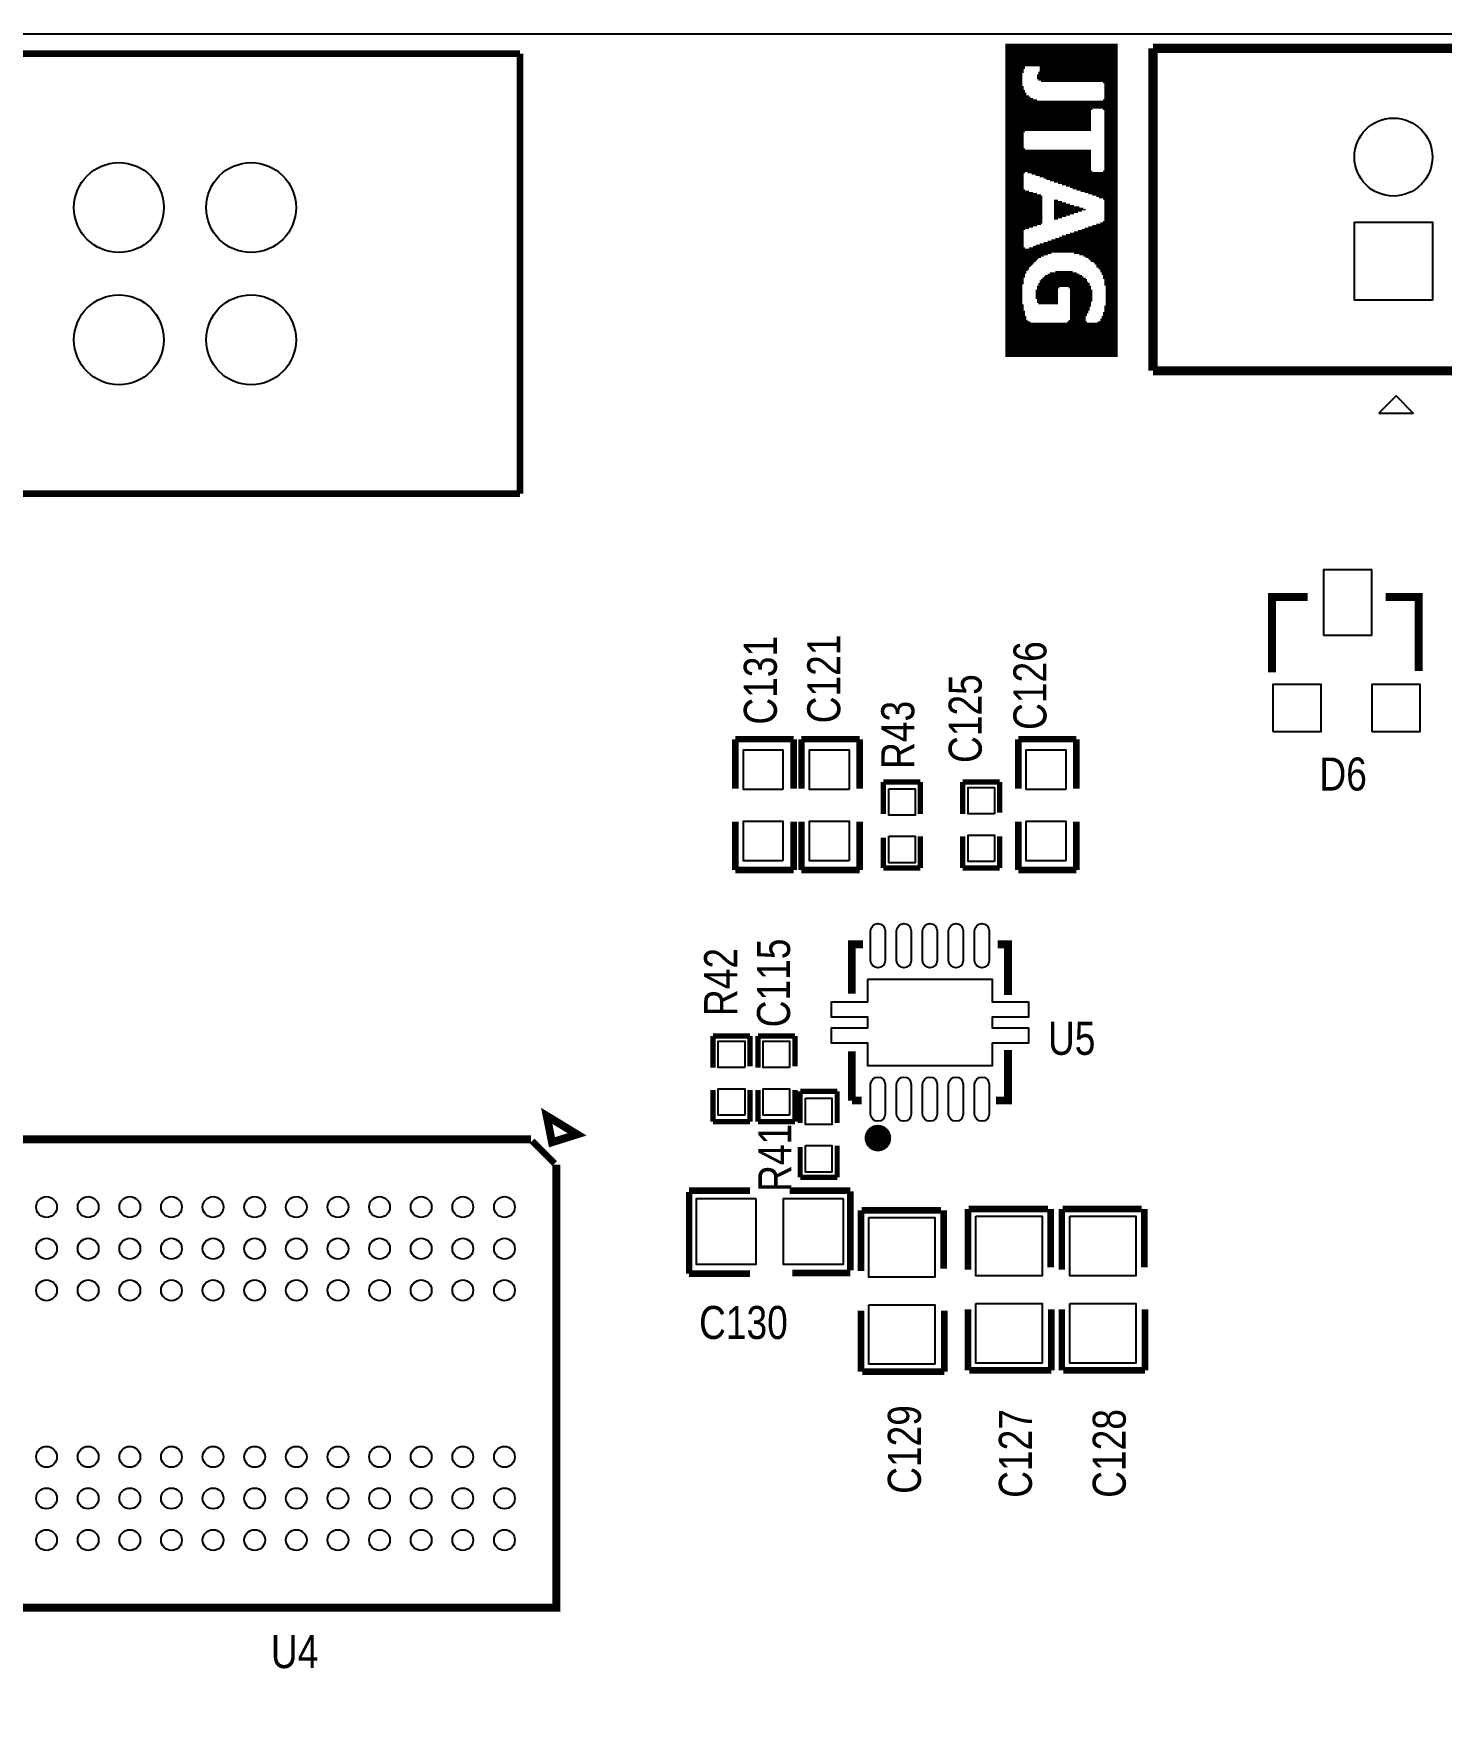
# Model space of a CAD drawing. Extents: x -16 to 114, y 9 to 99.
# Drawn here: x 54.89 to 81.94, y 66.59 to 99.19 of the extents above; entities that cross this region are included whole.
import ezdxf

# ---------------------------------------------------------------- set-up
doc = ezdxf.new("R2010")
doc.units = 0
for name, color, linetype in [('BG_OUTLINE', 3, 'CONTINUOUS'), ('MA_PEN3', 5, 'CONTINUOUS'), ('PG_SILKSCREEN_TOP', 6, 'CONTINUOUS'), ('PIN_TOP', 7, 'CONTINUOUS'), ('RD_SILKSCREEN_TOP', 8, 'CONTINUOUS')]:
    doc.layers.add(name, color=color, linetype=linetype)

msp = doc.modelspace()

# ---------------------------------------------------------------- linework, layer by layer
at = {"layer": 'BG_OUTLINE'}
msp.add_lwpolyline([(-13.134086, 99.189794), (110.731046, 99.189794, -0.414215), (113.79708, 96.12376), (113.799874, 12.17676), (113.79708, 12.263374, -0.41422), (110.731046, 9.19734), (-13.22832, 9.19734), (-13.12672, 9.20496, -0.414214), (-16.192754, 12.270994), (-16.20012, 96.12376, -0.414215)], format="xyb", close=True, dxfattribs=at)
at = {"layer": 'MA_PEN3', "const_width": 0.0254}
for points in [[(73.574656, 98.999802), (73.574656, 92.980002)], [(73.600056, 98.999802), (73.600056, 92.980002)], [(73.625456, 98.999802), (73.625456, 92.980002)], [(73.650856, 98.999802), (73.650856, 92.980002)], [(73.676256, 98.999802), (73.676256, 92.980002)], [(73.701656, 98.999802), (73.701656, 92.980002)], [(73.727056, 98.999802), (73.727056, 92.980002)], [(73.752456, 98.999802), (73.752456, 92.980002)], [(73.777856, 98.999802), (73.777856, 92.980002)], [(73.803256, 98.999802), (73.803256, 92.980002)], [(73.828656, 98.999802), (73.828656, 92.980002)], [(73.854056, 98.999802), (73.854056, 92.980002)], [(73.879456, 98.999802), (73.879456, 92.980002)], [(73.904856, 98.999802), (73.904856, 98.441002)], [(73.930256, 98.999802), (73.930256, 98.517202)], [(73.955656, 98.999802), (73.955656, 98.568002)], [(73.981056, 98.999802), (73.981056, 98.568002)], [(74.006456, 98.999802), (74.006456, 98.568002)], [(74.031856, 98.999802), (74.031856, 98.568002)], [(74.057256, 98.999802), (74.057256, 98.568002)], [(74.082656, 98.999802), (74.082656, 98.568002)], [(74.108056, 98.999802), (74.108056, 98.568002)], [(74.133456, 98.999802), (74.133456, 98.568002)], [(74.158856, 98.999802), (74.158856, 98.568002)], [(74.184256, 98.999802), (74.184256, 98.568002)], [(74.209656, 98.999802), (74.209656, 98.568002)], [(74.235056, 98.999802), (74.235056, 98.288602)], [(74.260456, 98.999802), (74.260456, 98.263202)], [(74.285856, 98.999802), (74.285856, 98.263202)], [(74.311256, 98.999802), (74.311256, 98.263202)], [(74.336656, 98.999802), (74.336656, 98.263202)], [(74.362056, 98.999802), (74.362056, 98.263202)], [(74.387456, 98.999802), (74.387456, 98.263202)], [(74.412856, 98.999802), (74.412856, 98.263202)], [(74.438256, 98.999802), (74.438256, 98.263202)], [(74.463656, 98.999802), (74.463656, 98.263202)], [(74.489056, 98.999802), (74.489056, 98.263202)], [(74.514456, 98.999802), (74.514456, 98.263202)], [(74.539856, 98.999802), (74.539856, 98.263202)], [(74.565256, 98.999802), (74.565256, 98.263202)], [(74.590656, 98.999802), (74.590656, 98.263202)], [(74.616056, 98.999802), (74.616056, 98.263202)], [(74.641456, 98.999802), (74.641456, 98.263202)], [(74.666856, 98.999802), (74.666856, 98.263202)], [(74.692256, 98.999802), (74.692256, 98.263202)], [(74.717656, 98.999802), (74.717656, 98.263202)], [(74.743056, 98.999802), (74.743056, 98.263202)], [(74.768456, 98.999802), (74.768456, 98.263202)], [(74.793856, 98.999802), (74.793856, 98.263202)], [(74.819256, 98.999802), (74.819256, 98.263202)], [(74.844656, 98.999802), (74.844656, 98.263202)], [(74.870056, 98.999802), (74.870056, 98.263202)], [(74.895456, 98.999802), (74.895456, 98.263202)], [(74.920856, 98.999802), (74.920856, 98.263202)], [(74.946256, 98.999802), (74.946256, 98.263202)], [(74.971656, 98.999802), (74.971656, 98.263202)], [(74.997056, 98.999802), (74.997056, 98.263202)], [(75.022456, 98.999802), (75.022456, 98.263202)], [(75.047856, 98.999802), (75.047856, 98.263202)], [(75.073256, 98.999802), (75.073256, 98.263202)], [(75.098656, 98.999802), (75.098656, 98.263202)], [(75.124056, 98.999802), (75.124056, 98.263202)], [(75.149456, 98.999802), (75.149456, 98.263202)], [(75.174856, 98.999802), (75.174856, 98.263202)], [(75.200256, 98.999802), (75.200256, 98.263202)], [(75.225656, 98.999802), (75.225656, 98.263202)], [(75.251056, 98.999802), (75.251056, 98.263202)], [(75.276456, 98.999802), (75.276456, 98.263202)], [(75.301856, 98.999802), (75.301856, 98.263202)], [(75.327256, 98.999802), (75.327256, 98.263202)], [(75.352656, 98.999802), (75.352656, 98.263202)], [(75.378056, 98.999802), (75.378056, 98.263202)], [(75.403456, 98.999802), (75.403456, 98.263202)], [(75.428856, 98.999802), (75.428856, 98.263202)], [(75.454256, 98.999802), (75.454256, 98.237802)], [(75.479656, 98.999802), (75.479656, 94.351602)], [(75.505056, 98.999802), (75.505056, 92.980002)], [(75.530456, 98.999802), (75.530456, 92.980002)], [(75.555856, 98.999802), (75.555856, 92.980002)], [(75.581256, 98.999802), (75.581256, 92.980002)], [(75.606656, 98.999802), (75.606656, 92.980002)], [(75.632056, 98.999802), (75.632056, 92.980002)], [(75.657456, 98.999802), (75.657456, 92.980002)], [(75.682856, 98.999802), (75.682856, 92.980002)], [(75.708256, 98.999802), (75.708256, 92.980002)], [(74.209656, 98.466402), (74.209656, 98.288602)], [(73.904856, 98.187002), (73.904856, 94.377002)], [(73.930256, 98.110802), (73.930256, 97.298002)], [(74.184256, 98.415602), (74.184256, 98.314002)], [(73.955656, 98.060002), (73.955656, 97.323402)], [(73.981056, 98.009202), (73.981056, 97.323402)], [(74.006456, 98.009202), (74.006456, 97.323402)], [(74.031856, 97.983802), (74.031856, 97.323402)], [(74.057256, 97.958402), (74.057256, 97.323402)], [(74.082656, 97.958402), (74.082656, 97.323402)], [(74.108056, 97.933002), (74.108056, 97.323402)], [(74.133456, 97.933002), (74.133456, 97.323402)], [(74.158856, 97.933002), (74.158856, 97.323402)], [(74.184256, 97.907602), (74.184256, 97.323402)], [(74.209656, 97.907602), (74.209656, 97.323402)], [(74.235056, 97.907602), (74.235056, 97.323402)], [(74.260456, 97.907602), (74.260456, 97.323402)], [(74.285856, 97.907602), (74.285856, 97.323402)], [(74.311256, 97.907602), (74.311256, 97.323402)], [(74.336656, 97.907602), (74.336656, 97.323402)], [(74.362056, 97.907602), (74.362056, 97.323402)], [(74.387456, 97.907602), (74.387456, 97.323402)], [(74.412856, 97.907602), (74.412856, 97.323402)], [(74.438256, 97.907602), (74.438256, 97.323402)], [(74.463656, 97.907602), (74.463656, 97.323402)], [(74.489056, 97.907602), (74.489056, 97.323402)], [(74.514456, 97.907602), (74.514456, 97.323402)], [(74.539856, 97.907602), (74.539856, 97.323402)], [(74.565256, 97.907602), (74.565256, 97.323402)], [(74.590656, 97.907602), (74.590656, 97.323402)], [(74.616056, 97.907602), (74.616056, 97.323402)], [(74.641456, 97.907602), (74.641456, 97.323402)], [(74.666856, 97.907602), (74.666856, 97.323402)], [(74.692256, 97.907602), (74.692256, 97.323402)], [(74.717656, 97.907602), (74.717656, 97.323402)], [(74.743056, 97.907602), (74.743056, 97.323402)], [(74.768456, 97.907602), (74.768456, 97.323402)], [(74.793856, 97.907602), (74.793856, 97.323402)], [(74.819256, 97.907602), (74.819256, 97.323402)], [(74.844656, 97.907602), (74.844656, 97.323402)], [(74.870056, 97.907602), (74.870056, 97.323402)], [(74.895456, 97.907602), (74.895456, 97.323402)], [(74.920856, 97.907602), (74.920856, 97.323402)], [(74.946256, 97.907602), (74.946256, 97.323402)], [(74.971656, 97.907602), (74.971656, 97.323402)], [(74.997056, 97.907602), (74.997056, 97.323402)], [(75.022456, 97.907602), (75.022456, 97.323402)], [(75.047856, 97.907602), (75.047856, 97.323402)], [(75.073256, 97.907602), (75.073256, 97.323402)], [(75.098656, 97.907602), (75.098656, 97.323402)], [(75.124056, 97.907602), (75.124056, 97.323402)], [(75.149456, 97.907602), (75.149456, 97.323402)], [(75.174856, 97.907602), (75.174856, 97.323402)], [(75.200256, 97.907602), (75.200256, 97.323402)], [(75.225656, 97.907602), (75.225656, 97.729802)], [(75.251056, 97.907602), (75.251056, 97.755202)], [(75.276456, 97.907602), (75.276456, 97.755202)], [(75.301856, 97.907602), (75.301856, 97.755202)], [(75.327256, 97.907602), (75.327256, 97.755202)], [(75.352656, 97.907602), (75.352656, 97.755202)], [(75.378056, 97.907602), (75.378056, 97.755202)], [(75.403456, 97.907602), (75.403456, 97.755202)], [(75.428856, 97.907602), (75.428856, 97.755202)], [(75.454256, 97.933002), (75.454256, 97.729802)], [(73.930256, 96.993202), (73.930256, 96.510602)], [(73.955656, 96.967802), (73.955656, 96.536002)], [(73.981056, 96.967802), (73.981056, 96.536002)], [(74.006456, 96.967802), (74.006456, 96.510602)], [(74.031856, 96.967802), (74.031856, 96.510602)], [(74.057256, 96.967802), (74.057256, 96.510602)], [(74.082656, 96.967802), (74.082656, 96.485202)], [(74.108056, 96.967802), (74.108056, 96.485202)], [(74.133456, 96.967802), (74.133456, 96.485202)], [(74.158856, 96.967802), (74.158856, 96.459802)], [(74.184256, 96.967802), (74.184256, 96.459802)], [(74.209656, 96.967802), (74.209656, 96.459802)], [(74.235056, 96.967802), (74.235056, 96.434402)], [(74.260456, 96.967802), (74.260456, 96.434402)], [(74.285856, 96.967802), (74.285856, 96.434402)], [(74.311256, 96.967802), (74.311256, 96.409002)], [(74.336656, 96.967802), (74.336656, 96.409002)], [(74.362056, 96.967802), (74.362056, 96.383602)], [(74.387456, 96.967802), (74.387456, 96.383602)], [(74.412856, 96.967802), (74.412856, 96.383602)], [(74.438256, 96.967802), (74.438256, 96.358202)], [(74.463656, 96.967802), (74.463656, 96.358202)], [(74.489056, 96.967802), (74.489056, 96.358202)], [(74.514456, 96.967802), (74.514456, 96.332802)], [(74.539856, 96.967802), (74.539856, 96.332802)], [(74.565256, 96.967802), (74.565256, 96.332802)], [(74.590656, 96.967802), (74.590656, 96.307402)], [(74.616056, 96.967802), (74.616056, 96.307402)], [(74.641456, 96.967802), (74.641456, 96.307402)], [(74.666856, 96.967802), (74.666856, 96.282002)], [(74.692256, 96.967802), (74.692256, 96.282002)], [(74.717656, 96.967802), (74.717656, 96.282002)], [(74.743056, 96.967802), (74.743056, 96.256602)], [(74.768456, 96.967802), (74.768456, 96.256602)], [(74.793856, 96.967802), (74.793856, 96.256602)], [(74.819256, 96.967802), (74.819256, 96.231202)], [(74.844656, 96.967802), (74.844656, 96.231202)], [(74.870056, 96.967802), (74.870056, 96.205802)], [(74.895456, 96.967802), (74.895456, 96.205802)], [(74.920856, 96.967802), (74.920856, 96.205802)], [(74.946256, 96.967802), (74.946256, 96.180402)], [(74.971656, 96.967802), (74.971656, 96.180402)], [(74.997056, 96.967802), (74.997056, 96.180402)], [(75.022456, 96.967802), (75.022456, 96.155002)], [(75.047856, 96.967802), (75.047856, 96.155002)], [(75.073256, 96.967802), (75.073256, 96.155002)], [(75.098656, 96.967802), (75.098656, 96.129602)], [(75.124056, 96.967802), (75.124056, 96.129602)], [(75.149456, 96.967802), (75.149456, 96.129602)], [(75.174856, 96.967802), (75.174856, 96.104202)], [(75.200256, 96.967802), (75.200256, 96.104202)], [(75.225656, 96.561402), (75.225656, 96.104202)], [(75.251056, 96.536002), (75.251056, 96.078802)], [(75.276456, 96.536002), (75.276456, 96.078802)], [(75.301856, 96.536002), (75.301856, 96.078802)], [(75.327256, 96.536002), (75.327256, 96.053402)], [(75.352656, 96.536002), (75.352656, 96.053402)], [(75.378056, 96.536002), (75.378056, 96.028002)], [(75.403456, 96.536002), (75.403456, 96.028002)], [(75.428856, 96.536002), (75.428856, 96.028002)], [(75.454256, 96.561402), (75.454256, 96.002602)], [(73.930256, 96.205802), (73.930256, 95.418402)], [(73.955656, 96.180402), (73.955656, 95.443802)], [(73.981056, 96.180402), (73.981056, 95.443802)], [(74.006456, 96.180402), (74.006456, 95.443802)], [(74.031856, 96.155002), (74.031856, 95.469202)], [(74.057256, 96.155002), (74.057256, 95.469202)], [(74.082656, 96.155002), (74.082656, 95.469202)], [(74.108056, 96.129602), (74.108056, 95.494602)], [(74.133456, 96.129602), (74.133456, 95.494602)], [(74.158856, 96.129602), (74.158856, 95.494602)], [(74.184256, 96.104202), (74.184256, 95.520002)], [(74.209656, 96.104202), (74.209656, 95.520002)], [(74.235056, 96.104202), (74.235056, 95.520002)], [(74.260456, 96.078802), (74.260456, 95.545402)], [(74.514456, 96.002602), (74.514456, 95.621602)], [(74.539856, 96.002602), (74.539856, 95.621602)], [(74.565256, 96.002602), (74.565256, 95.621602)], [(74.590656, 95.977202), (74.590656, 95.647002)], [(74.616056, 95.977202), (74.616056, 95.647002)], [(74.641456, 95.977202), (74.641456, 95.647002)], [(74.666856, 95.951802), (74.666856, 95.672402)], [(74.692256, 95.951802), (74.692256, 95.672402)], [(74.717656, 95.951802), (74.717656, 95.672402)], [(74.743056, 95.926402), (74.743056, 95.697802)], [(74.768456, 95.926402), (74.768456, 95.697802)], [(74.793856, 95.926402), (74.793856, 95.697802)], [(74.819256, 95.901002), (74.819256, 95.723202)], [(74.844656, 95.901002), (74.844656, 95.723202)], [(74.870056, 95.901002), (74.870056, 95.723202)], [(74.895456, 95.875602), (74.895456, 95.748602)], [(74.920856, 95.875602), (74.920856, 95.748602)], [(74.946256, 95.875602), (74.946256, 95.748602)], [(74.971656, 95.875602), (74.971656, 95.774002)], [(74.997056, 95.850202), (74.997056, 95.774002)], [(75.022456, 95.850202), (75.022456, 95.774002)], [(75.047856, 95.850202), (75.047856, 95.799402)], [(75.073256, 95.824802), (75.073256, 95.799402)], [(75.098656, 95.824802), (75.098656, 95.799402)], [(75.251056, 95.520002), (75.251056, 94.808802)], [(75.276456, 95.520002), (75.276456, 94.783402)], [(75.301856, 95.520002), (75.301856, 94.758002)], [(75.327256, 95.545402), (75.327256, 94.707202)], [(75.352656, 95.545402), (75.352656, 94.681802)], [(75.378056, 95.545402), (75.378056, 94.656402)], [(75.403456, 95.570802), (75.403456, 94.605602)], [(75.428856, 95.570802), (75.428856, 94.554802)], [(75.454256, 95.596202), (75.454256, 94.478602)], [(74.311256, 95.189802), (74.311256, 94.935802)], [(74.336656, 95.189802), (74.336656, 94.935802)], [(74.362056, 95.189802), (74.362056, 94.935802)], [(74.387456, 95.215202), (74.387456, 94.961202)], [(74.412856, 95.215202), (74.412856, 94.961202)], [(74.438256, 95.215202), (74.438256, 94.961202)], [(74.463656, 95.240602), (74.463656, 94.986602)], [(74.489056, 95.240602), (74.489056, 94.986602)], [(74.514456, 95.240602), (74.514456, 94.986602)], [(74.539856, 95.266002), (74.539856, 94.986602)], [(74.565256, 95.266002), (74.565256, 94.986602)], [(74.590656, 95.266002), (74.590656, 94.986602)], [(74.616056, 95.291402), (74.616056, 94.986602)], [(74.641456, 95.291402), (74.641456, 94.986602)], [(74.666856, 95.316802), (74.666856, 94.986602)], [(74.692256, 95.316802), (74.692256, 94.986602)], [(74.717656, 95.316802), (74.717656, 94.986602)], [(74.743056, 95.342202), (74.743056, 94.986602)], [(74.768456, 95.342202), (74.768456, 94.986602)], [(74.793856, 95.342202), (74.793856, 94.986602)], [(74.819256, 95.367602), (74.819256, 94.986602)], [(74.844656, 95.367602), (74.844656, 94.986602)], [(74.870056, 95.367602), (74.870056, 94.986602)], [(74.895456, 95.393002), (74.895456, 94.961202)], [(74.920856, 95.393002), (74.920856, 94.961202)], [(74.946256, 95.393002), (74.946256, 94.961202)], [(74.971656, 95.418402), (74.971656, 94.961202)], [(74.997056, 95.418402), (74.997056, 94.935802)], [(75.022456, 95.418402), (75.022456, 94.935802)], [(75.047856, 95.443802), (75.047856, 94.935802)], [(75.073256, 95.443802), (75.073256, 94.910402)], [(75.098656, 95.469202), (75.098656, 94.910402)], [(75.124056, 95.469202), (75.124056, 94.885002)], [(75.149456, 95.469202), (75.149456, 94.885002)], [(75.174856, 95.494602), (75.174856, 94.859602)], [(75.200256, 95.494602), (75.200256, 94.834202)], [(75.225656, 95.494602), (75.225656, 94.808802)], [(73.930256, 95.088202), (73.930256, 94.504002)], [(73.955656, 95.062802), (73.955656, 94.580202)], [(73.981056, 95.062802), (73.981056, 94.631002)], [(74.006456, 95.062802), (74.006456, 94.656402)], [(74.031856, 95.088202), (74.031856, 94.707202)], [(74.057256, 95.088202), (74.057256, 94.732602)], [(74.082656, 95.088202), (74.082656, 94.758002)], [(74.108056, 95.113602), (74.108056, 94.783402)], [(74.133456, 95.113602), (74.133456, 94.808802)], [(74.158856, 95.139002), (74.158856, 94.834202)], [(74.184256, 95.139002), (74.184256, 94.859602)], [(74.209656, 95.139002), (74.209656, 94.885002)], [(74.235056, 95.164402), (74.235056, 94.885002)], [(74.260456, 95.164402), (74.260456, 94.910402)], [(74.285856, 95.164402), (74.285856, 94.910402)], [(74.311256, 94.529402), (74.311256, 93.996002)], [(74.336656, 94.554802), (74.336656, 93.996002)], [(74.362056, 94.554802), (74.362056, 93.996002)], [(74.387456, 94.580202), (74.387456, 93.996002)], [(74.412856, 94.580202), (74.412856, 93.996002)], [(74.438256, 94.605602), (74.438256, 93.996002)], [(74.463656, 94.605602), (74.463656, 93.996002)], [(74.489056, 94.605602), (74.489056, 93.996002)], [(74.514456, 94.605602), (74.514456, 93.996002)], [(74.539856, 94.631002), (74.539856, 93.996002)], [(74.565256, 94.631002), (74.565256, 93.996002)], [(74.590656, 94.631002), (74.590656, 94.300802)], [(74.616056, 94.631002), (74.616056, 94.326202)], [(74.641456, 94.631002), (74.641456, 94.326202)], [(74.666856, 94.631002), (74.666856, 94.326202)], [(74.692256, 94.631002), (74.692256, 94.326202)], [(74.717656, 94.631002), (74.717656, 94.326202)], [(74.743056, 94.631002), (74.743056, 94.326202)], [(74.768456, 94.631002), (74.768456, 94.326202)], [(74.793856, 94.631002), (74.793856, 94.300802)], [(74.819256, 94.631002), (74.819256, 92.980002)], [(74.844656, 94.631002), (74.844656, 92.980002)], [(74.870056, 94.605602), (74.870056, 92.980002)], [(74.895456, 94.605602), (74.895456, 92.980002)], [(74.920856, 94.605602), (74.920856, 92.980002)], [(74.946256, 94.580202), (74.946256, 92.980002)], [(74.971656, 94.580202), (74.971656, 92.980002)], [(74.997056, 94.554802), (74.997056, 92.980002)], [(75.022456, 94.554802), (75.022456, 92.980002)], [(75.047856, 94.529402), (75.047856, 92.980002)], [(74.158856, 94.275402), (74.158856, 94.097602)], [(74.184256, 94.351602), (74.184256, 94.021402)], [(74.209656, 94.402402), (74.209656, 93.996002)], [(74.235056, 94.453202), (74.235056, 93.996002)], [(74.260456, 94.478602), (74.260456, 93.996002)], [(74.285856, 94.504002), (74.285856, 93.996002)], [(75.073256, 94.504002), (75.073256, 92.980002)], [(75.098656, 94.504002), (75.098656, 92.980002)], [(75.124056, 94.478602), (75.124056, 93.767402)], [(75.149456, 94.427802), (75.149456, 93.818202)], [(75.174856, 94.402402), (75.174856, 93.869002)], [(75.200256, 94.351602), (75.200256, 93.945202)], [(75.225656, 94.275402), (75.225656, 94.046802)], [(73.904856, 93.996002), (73.904856, 92.980002)], [(73.930256, 93.869002), (73.930256, 92.980002)], [(75.479656, 93.970602), (75.479656, 92.980002)], [(73.955656, 93.767402), (73.955656, 92.980002)], [(73.981056, 93.691202), (73.981056, 92.980002)], [(74.006456, 93.665802), (74.006456, 92.980002)], [(74.031856, 93.665802), (74.031856, 92.980002)], [(74.057256, 93.640402), (74.057256, 92.980002)], [(74.082656, 93.640402), (74.082656, 92.980002)], [(74.108056, 93.640402), (74.108056, 92.980002)], [(74.133456, 93.640402), (74.133456, 92.980002)], [(74.158856, 93.640402), (74.158856, 92.980002)], [(74.184256, 93.640402), (74.184256, 92.980002)], [(74.209656, 93.640402), (74.209656, 92.980002)], [(74.235056, 93.640402), (74.235056, 92.980002)], [(74.260456, 93.640402), (74.260456, 92.980002)], [(74.285856, 93.640402), (74.285856, 92.980002)], [(74.311256, 93.640402), (74.311256, 92.980002)], [(74.336656, 93.640402), (74.336656, 92.980002)], [(74.362056, 93.640402), (74.362056, 92.980002)], [(74.387456, 93.640402), (74.387456, 92.980002)], [(74.412856, 93.640402), (74.412856, 92.980002)], [(74.438256, 93.640402), (74.438256, 92.980002)], [(74.463656, 93.640402), (74.463656, 92.980002)], [(74.489056, 93.640402), (74.489056, 92.980002)], [(74.514456, 93.640402), (74.514456, 92.980002)], [(74.539856, 93.640402), (74.539856, 92.980002)], [(74.565256, 93.640402), (74.565256, 92.980002)], [(74.590656, 93.640402), (74.590656, 92.980002)], [(74.616056, 93.640402), (74.616056, 92.980002)], [(74.641456, 93.640402), (74.641456, 92.980002)], [(74.666856, 93.640402), (74.666856, 92.980002)], [(74.692256, 93.640402), (74.692256, 92.980002)], [(74.717656, 93.640402), (74.717656, 92.980002)], [(74.743056, 93.640402), (74.743056, 92.980002)], [(74.768456, 93.665802), (74.768456, 92.980002)], [(74.793856, 93.691202), (74.793856, 92.980002)], [(75.124056, 93.665802), (75.124056, 92.980002)], [(75.149456, 93.640402), (75.149456, 92.980002)], [(75.174856, 93.640402), (75.174856, 92.980002)], [(75.200256, 93.640402), (75.200256, 92.980002)], [(75.225656, 93.640402), (75.225656, 92.980002)], [(75.251056, 93.640402), (75.251056, 92.980002)], [(75.276456, 93.640402), (75.276456, 92.980002)], [(75.301856, 93.640402), (75.301856, 92.980002)], [(75.327256, 93.640402), (75.327256, 92.980002)], [(75.352656, 93.665802), (75.352656, 92.980002)], [(75.378056, 93.665802), (75.378056, 92.980002)], [(75.403456, 93.716602), (75.403456, 92.980002)], [(75.428856, 93.767402), (75.428856, 92.980002)], [(75.454256, 93.843602), (75.454256, 92.980002)]]:
    msp.add_lwpolyline(points, dxfattribs=at)
at = {"layer": 'PG_SILKSCREEN_TOP'}
for points, const_width in [([(5.638546, 98.81235), (64.238378, 98.81235)], 0.127), ([(64.238378, 98.81235), (64.238378, 90.352118)], 0.127), ([(76.400406, 98.913188), (97.482406, 98.913188)], 0.1778), ([(76.400406, 92.715588), (76.400406, 98.913188)], 0.1778), ([(84.630006, 92.715588), (76.400406, 92.715588)], 0.1778), ([(64.238378, 90.352118), (37.238432, 90.352118)], 0.127), ([(79.375, 88.3666), (78.6892, 88.3666), (78.6892, 86.9188)], 0.1524), ([(80.8736, 88.3666), (81.5086, 88.3666), (81.5086, 86.9442)], 0.1524), ([(68.3768, 85.6361), (69.4944, 85.6361)], 0.127), ([(68.3768, 84.6836), (68.3768, 85.6361)], 0.127), ([(69.4944, 85.6361), (69.4944, 84.6836)], 0.127), ([(69.6468, 85.6361), (70.7644, 85.6361)], 0.127), ([(69.6468, 84.6836), (69.6468, 85.6361)], 0.127), ([(70.7644, 85.6361), (70.7644, 84.6836)], 0.127), ([(73.8124, 85.6361), (74.93, 85.6361)], 0.127), ([(73.8124, 84.6836), (73.8124, 85.6361)], 0.127), ([(74.93, 85.6361), (74.93, 84.6836)], 0.127), ([(71.9328, 84.8106), (71.2216, 84.8106)], 0.1016), ([(71.2216, 84.8106), (71.2216, 84.201)], 0.1016), ([(71.9328, 84.8106), (71.9328, 84.201)], 0.1016), ([(72.7456, 84.201), (72.7456, 84.8106)], 0.1016), ([(72.7456, 84.8106), (73.4568, 84.8106)], 0.1016), ([(73.4568, 84.8106), (73.4568, 84.2264)], 0.1016), ([(68.3768, 84.0486), (68.3768, 83.1215)], 0.127), ([(69.4944, 83.1215), (69.4944, 84.0486)], 0.127), ([(69.6468, 84.0486), (69.6468, 83.1215)], 0.127), ([(70.7644, 83.1215), (70.7644, 84.0486)], 0.127), ([(73.8124, 84.0486), (73.8124, 83.1215)], 0.127), ([(74.93, 83.1215), (74.93, 84.0486)], 0.127), ([(71.2216, 83.1596), (71.2216, 83.7438)], 0.1016), ([(71.9328, 83.7692), (71.9328, 83.1596)], 0.1016), ([(72.7456, 83.1596), (72.7456, 83.7692)], 0.1016), ([(73.4568, 83.1596), (73.4568, 83.7692)], 0.1016), ([(68.3768, 83.1215), (69.4944, 83.1215)], 0.127), ([(69.6468, 83.1215), (70.7644, 83.1215)], 0.127), ([(71.9328, 83.1596), (71.2216, 83.1596)], 0.1016), ([(72.7456, 83.1596), (73.4568, 83.1596)], 0.1016), ([(73.8124, 83.1215), (74.93, 83.1215)], 0.127), ([(70.83044, 81.692242), (70.614794, 81.692242), (70.614794, 80.748378)], 0.1524), ([(73.615042, 80.722724), (73.615042, 81.692242), (73.41616, 81.692242)], 0.1524), ([(67.945, 79.9338), (68.6562, 79.9338)], 0.1016), ([(67.945, 79.3242), (67.945, 79.9338)], 0.1016), ([(68.6562, 79.9338), (68.6562, 79.3496)], 0.1016), ([(68.8086, 79.3242), (68.8086, 79.9338)], 0.1016), ([(68.8086, 79.9338), (69.5198, 79.9338)], 0.1016), ([(69.5198, 79.9338), (69.5198, 79.3496)], 0.1016), ([(70.614794, 79.63535), (70.614794, 78.691994)], 0.1524), ([(73.38187, 78.691994), (73.615042, 78.691994), (73.615042, 79.661004)], 0.1524), ([(67.945, 78.2828), (67.945, 78.8924)], 0.1016), ([(68.6562, 78.2828), (68.6562, 78.8924)], 0.1016), ([(68.8086, 78.2828), (68.8086, 78.8924)], 0.1016), ([(69.5198, 78.2828), (69.5198, 78.8924)], 0.1016), ([(70.3326, 78.867), (69.6214, 78.867)], 0.1016), ([(69.6214, 78.867), (69.6214, 78.2574)], 0.1016), ([(70.3326, 78.867), (70.3326, 78.2574)], 0.1016), ([(70.614794, 78.691994), (70.804786, 78.691994)], 0.1524), ([(67.945, 78.2828), (68.6562, 78.2828)], 0.1016), ([(68.8086, 78.2828), (69.5198, 78.2828)], 0.1016), ([(64.937386, 77.4573), (64.937386, 68.94449), (50.937414, 68.94449), (50.937414, 77.944472), (64.445388, 77.944472)], 0.1524), ([(64.470788, 77.911198), (64.90081, 77.480922)], 0.127), ([(69.6214, 77.216), (69.6214, 77.8002)], 0.1016), ([(70.3326, 77.8256), (70.3326, 77.216)], 0.1016), ([(70.3326, 77.216), (69.6214, 77.216)], 0.1016), ([(67.4878, 76.962), (68.6562, 76.962)], 0.127), ([(67.4878, 75.3618), (67.4878, 76.9366)], 0.127), ([(70.5866, 76.962), (69.4182, 76.962)], 0.127), ([(70.5866, 75.4253), (70.5866, 76.9493)], 0.127), ([(70.7898, 76.581), (70.7898, 75.4126)], 0.127), ([(72.3265, 76.581), (70.8025, 76.581)], 0.127), ([(72.3773, 75.4634), (72.3773, 76.581)], 0.127), ([(72.8472, 76.6064), (72.8472, 75.438)], 0.127), ([(74.3839, 76.6064), (72.8599, 76.6064)], 0.127), ([(74.4347, 75.4888), (74.4347, 76.6064)], 0.127), ([(74.6506, 76.6064), (74.6506, 75.438)], 0.127), ([(76.1873, 76.6064), (74.6633, 76.6064)], 0.127), ([(76.2381, 75.4888), (76.2381, 76.6064)], 0.127), ([(68.6562, 75.3618), (67.4878, 75.3618)], 0.127), ([(69.469, 75.3745), (70.5866, 75.3745)], 0.127), ([(70.7898, 73.4822), (70.7898, 74.6506)], 0.127), ([(72.39, 74.6506), (72.39, 73.4822)], 0.127), ([(72.8472, 73.5076), (72.8472, 74.676)], 0.127), ([(74.4474, 74.676), (74.4474, 73.5076)], 0.127), ([(74.6506, 73.5076), (74.6506, 74.676)], 0.127), ([(76.2508, 74.676), (76.2508, 73.5076)], 0.127), ([(72.39, 73.4822), (70.8152, 73.4822)], 0.127), ([(74.4474, 73.5076), (72.8726, 73.5076)], 0.127), ([(76.2508, 73.5076), (74.676, 73.5076)], 0.127)]:
    msp.add_lwpolyline(points, dxfattribs=dict(at, const_width=const_width))
msp.add_lwpolyline([(80.743806, 91.902788), (81.404206, 91.902788), (81.074006, 92.232988)], close=True, dxfattribs=at)
at = {"layer": 'PG_SILKSCREEN_TOP', "const_width": 0.1524}
msp.add_lwpolyline([(64.851788, 77.8891), (65.334388, 78.0415), (64.750188, 78.3971)], close=True, dxfattribs=at)
at = {"layer": 'PG_SILKSCREEN_TOP', "const_width": 0.254}
msp.add_lwpolyline([(71.243444, 77.970126, 1), (70.986976, 77.969978, 1)], format="xyb", close=True, dxfattribs=at)
at = {"layer": 'PIN_TOP'}
for points in [[(81.773268, 94.073726), (80.273144, 94.073726), (80.273144, 95.57385), (81.773268, 95.57385)], [(79.684626, 87.627968), (79.684626, 88.897968), (80.599026, 88.897968), (80.599026, 87.627968)], [(78.7146, 85.7758), (78.7146, 86.6902), (79.629, 86.6902), (79.629, 85.7758)], [(80.61452, 85.7758), (80.61452, 86.6902), (81.52892, 86.6902), (81.52892, 85.7758)], [(69.2912, 84.6709), (68.5292, 84.6709), (68.5292, 85.4329), (69.2912, 85.4329)], [(70.5612, 84.6709), (69.7992, 84.6709), (69.7992, 85.4329), (70.5612, 85.4329)], [(74.7268, 84.6709), (73.9648, 84.6709), (73.9648, 85.4329), (74.7268, 85.4329)], [(71.3232, 84.6836), (71.8312, 84.6836), (71.8312, 84.1756), (71.3232, 84.1756)], [(73.3552, 84.201), (72.8472, 84.201), (72.8472, 84.709), (73.3552, 84.709)], [(69.2912, 83.2993), (68.5292, 83.2993), (68.5292, 84.0613), (69.2912, 84.0613)], [(70.5612, 83.2993), (69.7992, 83.2993), (69.7992, 84.0613), (70.5612, 84.0613)], [(73.3552, 83.2866), (72.8472, 83.2866), (72.8472, 83.7946), (73.3552, 83.7946)], [(74.7268, 83.2993), (73.9648, 83.2993), (73.9648, 84.0613), (74.7268, 84.0613)], [(71.3232, 83.7692), (71.8312, 83.7692), (71.8312, 83.2612), (71.3232, 83.2612)], [(70.915022, 81.01711), (70.915022, 80.582008), (70.214998, 80.582008), (70.214998, 80.3021), (70.915022, 80.3021), (70.915022, 80.082136), (70.214998, 80.082136), (70.214998, 79.802228), (70.915022, 79.802228), (70.915022, 79.367126), (73.314814, 79.367126), (73.314814, 79.802228), (74.014838, 79.802228), (74.014838, 80.082136), (73.314814, 80.082136), (73.314814, 80.3021), (74.014838, 80.3021), (74.014838, 80.582008), (73.314814, 80.582008), (73.314814, 81.01711)], [(68.5546, 79.3242), (68.0466, 79.3242), (68.0466, 79.8322), (68.5546, 79.8322)], [(69.4182, 79.3242), (68.9102, 79.3242), (68.9102, 79.8322), (69.4182, 79.8322)], [(68.5546, 78.4098), (68.0466, 78.4098), (68.0466, 78.9178), (68.5546, 78.9178)], [(69.4182, 78.4098), (68.9102, 78.4098), (68.9102, 78.9178), (69.4182, 78.9178)], [(69.723, 78.74), (70.231, 78.74), (70.231, 78.232), (69.723, 78.232)], [(69.723, 77.8256), (70.231, 77.8256), (70.231, 77.3176), (69.723, 77.3176)], [(68.7705, 76.8096), (68.7705, 75.5396), (67.6275, 75.5396), (67.6275, 76.8096)], [(70.4469, 76.8096), (70.4469, 75.5396), (69.3039, 75.5396), (69.3039, 76.8096)], [(70.9422, 76.4413), (72.2122, 76.4413), (72.2122, 75.2983), (70.9422, 75.2983)], [(72.9996, 76.4667), (74.2696, 76.4667), (74.2696, 75.3237), (72.9996, 75.3237)], [(74.803, 76.4667), (76.073, 76.4667), (76.073, 75.3237), (74.803, 75.3237)], [(70.9422, 74.7649), (72.2122, 74.7649), (72.2122, 73.6219), (70.9422, 73.6219)], [(72.9996, 74.7903), (74.2696, 74.7903), (74.2696, 73.6473), (72.9996, 73.6473)], [(74.803, 74.7903), (76.073, 74.7903), (76.073, 73.6473), (74.803, 73.6473)]]:
    msp.add_lwpolyline(points, close=True, dxfattribs=at)
for points in [[(71.255001, 81.952084), (71.255001, 81.382108, -1), (70.974839, 81.382108), (70.974839, 81.952084, -1)], [(71.754873, 81.952084), (71.754873, 81.382108, -1), (71.474711, 81.382108), (71.474711, 81.952084, -1)], [(72.254999, 81.952084), (72.254999, 81.382108, -1), (71.974837, 81.382108), (71.974837, 81.952084, -1)], [(72.755125, 81.952084), (72.755125, 81.382108, -1), (72.474963, 81.382108), (72.474963, 81.952084, -1)], [(73.254997, 81.952084), (73.254997, 81.382108, -1), (72.974835, 81.382108), (72.974835, 81.952084, -1)], [(71.255001, 79.002128), (71.255001, 78.432152, -1), (70.974839, 78.432152), (70.974839, 79.002128, -1)], [(71.754873, 79.002128), (71.754873, 78.432152, -1), (71.474711, 78.432152), (71.474711, 79.002128, -1)], [(72.254999, 79.002128), (72.254999, 78.432152, -1), (71.974837, 78.432152), (71.974837, 79.002128, -1)], [(72.755125, 79.002128), (72.755125, 78.432152, -1), (72.474963, 78.432152), (72.474963, 79.002128, -1)], [(73.254997, 79.002128), (73.254997, 78.432152, -1), (72.974835, 78.432152), (72.974835, 79.002128, -1)]]:
    msp.add_lwpolyline(points, format="xyb", close=True, dxfattribs=at)
for centre, radius in [((81.023206, 96.823784), 0.750062), ((56.528208, 95.852234), 0.8636), ((59.068208, 95.852234), 0.8636), ((56.528208, 93.312234), 0.8636), ((59.068208, 93.312234), 0.8636), ((55.137304, 76.6445), 0.200025), ((55.937404, 76.6445), 0.200025), ((56.737504, 76.6445), 0.200025), ((57.53735, 76.6445), 0.200025), ((58.33745, 76.6445), 0.200025), ((59.137296, 76.6445), 0.200025), ((59.937396, 76.6445), 0.200025), ((60.737496, 76.6445), 0.200025), ((61.537342, 76.6445), 0.200025), ((62.337442, 76.6445), 0.200025), ((63.137288, 76.6445), 0.200025), ((63.937388, 76.6445), 0.200025), ((55.137304, 75.8444), 0.200025), ((55.937404, 75.8444), 0.200025), ((56.737504, 75.8444), 0.200025), ((57.53735, 75.8444), 0.200025), ((58.33745, 75.8444), 0.200025), ((59.137296, 75.8444), 0.200025), ((59.937396, 75.8444), 0.200025), ((60.737496, 75.8444), 0.200025), ((61.537342, 75.8444), 0.200025), ((62.337442, 75.8444), 0.200025), ((63.137288, 75.8444), 0.200025), ((63.937388, 75.8444), 0.200025), ((55.137304, 75.044554), 0.200025), ((55.937404, 75.044554), 0.200025), ((56.737504, 75.044554), 0.200025), ((57.53735, 75.044554), 0.200025), ((58.33745, 75.044554), 0.200025), ((59.137296, 75.044554), 0.200025), ((59.937396, 75.044554), 0.200025), ((60.737496, 75.044554), 0.200025), ((61.537342, 75.044554), 0.200025), ((62.337442, 75.044554), 0.200025), ((63.137288, 75.044554), 0.200025), ((63.937388, 75.044554), 0.200025), ((55.137304, 71.844408), 0.200025), ((55.937404, 71.844408), 0.200025), ((56.737504, 71.844408), 0.200025), ((57.53735, 71.844408), 0.200025), ((58.33745, 71.844408), 0.200025), ((59.137296, 71.844408), 0.200025), ((59.937396, 71.844408), 0.200025), ((60.737496, 71.844408), 0.200025), ((61.537342, 71.844408), 0.200025), ((62.337442, 71.844408), 0.200025), ((63.137288, 71.844408), 0.200025), ((63.937388, 71.844408), 0.200025), ((55.137304, 71.044562), 0.200025), ((55.937404, 71.044562), 0.200025), ((56.737504, 71.044562), 0.200025), ((57.53735, 71.044562), 0.200025), ((58.33745, 71.044562), 0.200025), ((59.137296, 71.044562), 0.200025), ((59.937396, 71.044562), 0.200025), ((60.737496, 71.044562), 0.200025), ((61.537342, 71.044562), 0.200025), ((62.337442, 71.044562), 0.200025), ((63.137288, 71.044562), 0.200025), ((63.937388, 71.044562), 0.200025), ((55.137304, 70.244462), 0.200025), ((55.937404, 70.244462), 0.200025), ((56.737504, 70.244462), 0.200025), ((57.53735, 70.244462), 0.200025), ((58.33745, 70.244462), 0.200025), ((59.137296, 70.244462), 0.200025), ((59.937396, 70.244462), 0.200025), ((60.737496, 70.244462), 0.200025), ((61.537342, 70.244462), 0.200025), ((62.337442, 70.244462), 0.200025), ((63.137288, 70.244462), 0.200025), ((63.937388, 70.244462), 0.200025)]:
    msp.add_circle(centre, radius, dxfattribs=at)

# ---------------------------------------------------------------- texts
at = {"layer": 'RD_SILKSCREEN_TOP', "width": 0.84}
for s, p in [('C131', (69.172836, 85.9155)), ('C121', (70.392036, 85.9409)), ('C126', (74.354436, 85.8139)), ('C125', (73.109836, 85.1789)), ('R43', (71.814436, 85.0646)), ('R42', (68.410836, 80.3148)), ('C115', (69.426836, 80.0989)), ('R41', (69.451982, 76.9366)), ('C129', (71.941182, 71.1327)), ('C127', (74.074782, 71.0565)), ('C128', (75.878182, 71.0565))]:
    msp.add_text(s, height=0.635, rotation=90, dxfattribs=at).set_placement(p)
for s, p in [('D6', (79.60106, 84.648802)), ('U5', (74.3839, 79.569818)), ('C130', (67.6783, 74.108564)), ('U4', (59.4487, 67.784218))]:
    msp.add_text(s, height=0.635, dxfattribs=at).set_placement(p)

doc.saveas('drawing.dxf')
